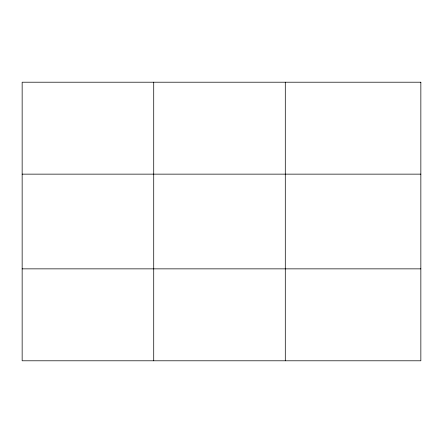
<?xml version="1.0" encoding="UTF-8"?>
<svg xmlns="http://www.w3.org/2000/svg" width="443" height="443" viewBox="0 0 443 443"><rect width="100%" height="100%" fill="white"/><g stroke="black" fill="none" stroke-linecap="round" stroke-linejoin="round"><path stroke-width="0.66" d="M153.721 82.21L153.721 360.79M285.292 82.21L285.292 360.79M22.15 174.143L420.85 174.143M22.15 268.857L420.85 268.857M420.85 82.21L420.85 360.79L22.15 360.79L22.15 82.21L420.85 82.21"/></g></svg>
